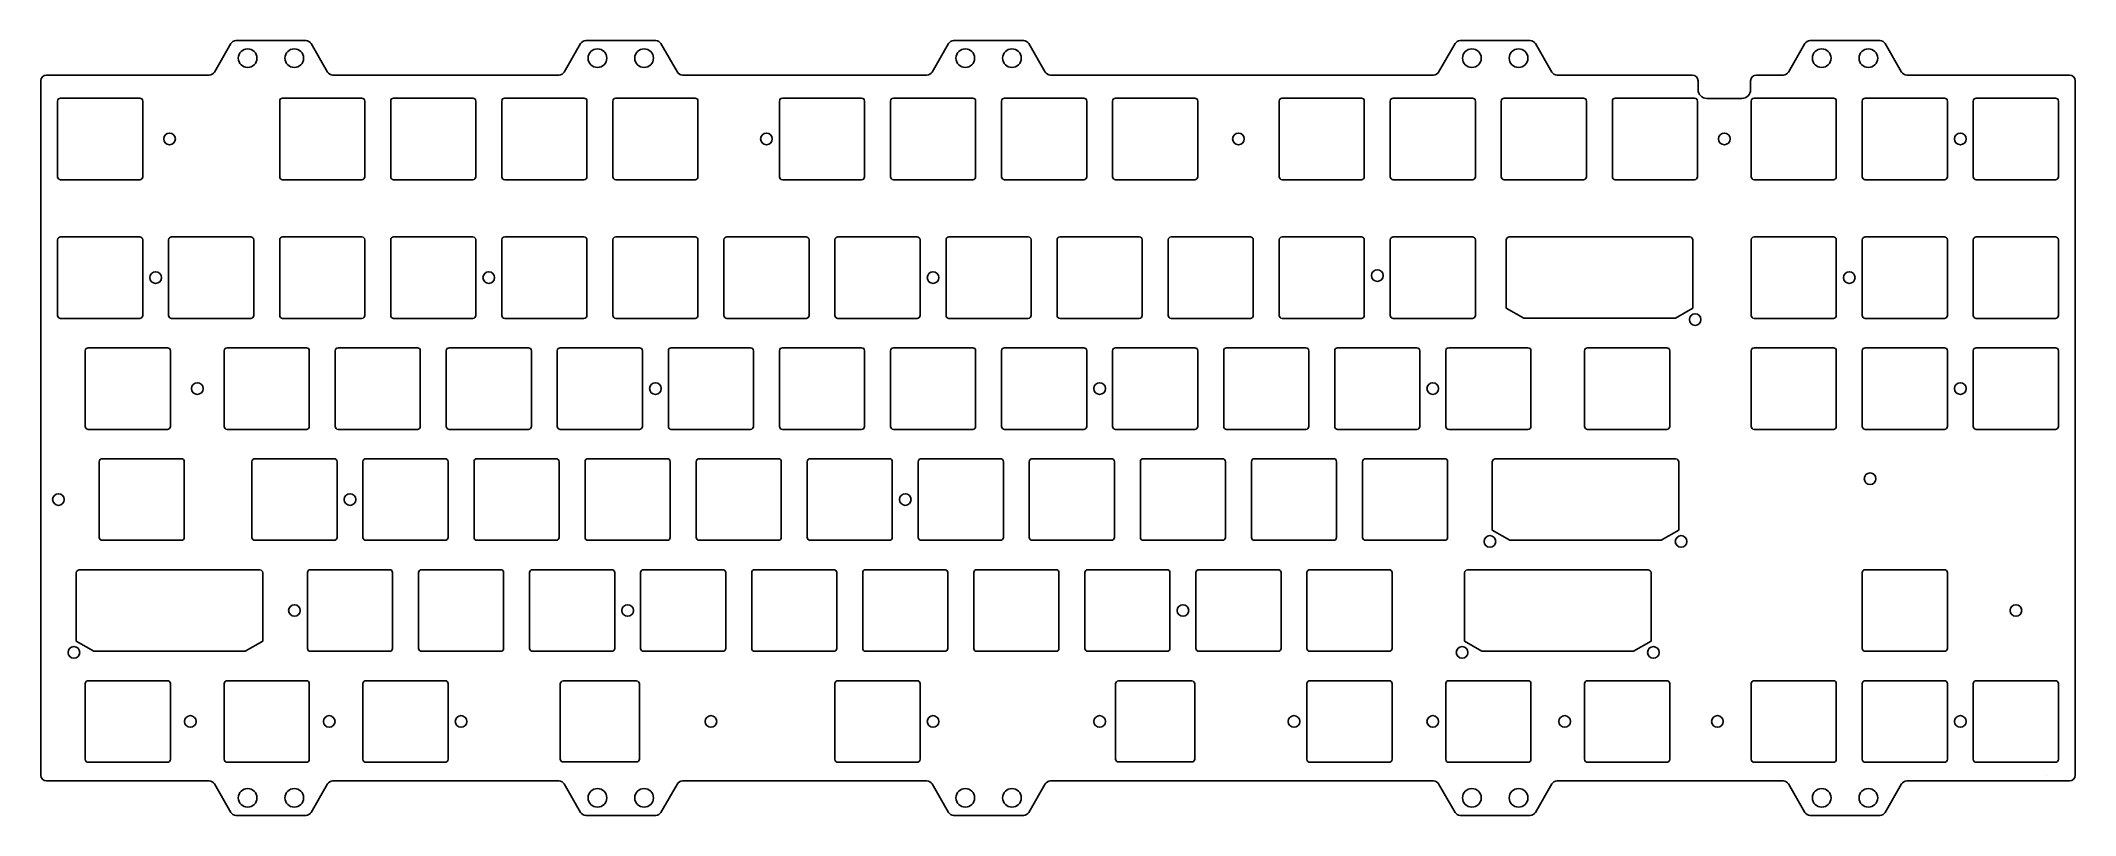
# Model space of a CAD drawing. Header units: millimetres. Extents: x -10 to 339, y -116 to 17.
import ezdxf

# ---------------------------------------------------------------- set-up
doc = ezdxf.new("R2010")
doc.units = ezdxf.units.MM
doc.layers.get('0').update_dxf_attribs({"linetype": 'CONTINUOUS'})
doc.layers.add('BLACK', color=7, linetype='CONTINUOUS')

msp = doc.modelspace()

# ---------------------------------------------------------------- linework, layer by layer
for p, q in [((19.594694, 11.468751), (22.42371, 16.368751)), ((35.322302, 16.868751), (23.289735, 16.868751)), ((39.017343, 11.468751), (36.188327, 16.368751)), ((79.594694, 11.468751), (82.42371, 16.368751)), ((95.322302, 16.868751), (83.289735, 16.868751)), ((99.017343, 11.468751), (96.188327, 16.368751)), ((142.694694, 11.468751), (145.52371, 16.368751)), ((158.422302, 16.868751), (146.389735, 16.868751)), ((162.117343, 11.468751), (159.288327, 16.368751)), ((229.594694, 11.468751), (232.42371, 16.368751)), ((245.322302, 16.868751), (233.289735, 16.868751)), ((249.017343, 11.468751), (246.188327, 16.368751)), ((289.594694, 11.468751), (292.42371, 16.368751)), ((305.322302, 16.868751), (293.289735, 16.868751)), ((309.017343, 11.468751), (306.188327, 16.368751)), ((-9.193749, 10.968751), (18.7289, 10.968751)), ((39.883601, 10.968751), (78.7289, 10.968751)), ((99.883601, 10.968751), (141.82765, 10.968751)), ((162.982351, 10.968751), (228.728668, 10.968751)), ((249.883369, 10.968751), (273.106366, 10.968751)), ((288.728668, 10.968751), (284.106135, 10.968751)), ((337.806251, 10.968751), (309.883369, 10.968751)), ((-10.193749, -109.231249), (-10.193749, 9.968751)), ((274.106135, 8.449994), (274.106135, 9.990289)), ((283.106135, 8.449994), (283.106135, 9.968751)), ((338.806251, -109.231249), (338.806251, 9.968751)), ((275.606251, 6.950001), (281.606251, 6.950001)), ((-9.193749, -110.231249), (18.7289, -110.231249)), ((19.594694, -110.731249), (22.42371, -115.631249)), ((39.017343, -110.731249), (36.188327, -115.631249)), ((39.883601, -110.231249), (78.7289, -110.231249)), ((79.594694, -110.731249), (82.42371, -115.631249)), ((99.017343, -110.731249), (96.188327, -115.631249)), ((99.883601, -110.231249), (141.82765, -110.231249)), ((142.694694, -110.731249), (145.52371, -115.631249)), ((162.117343, -110.731249), (159.288327, -115.631249)), ((162.982351, -110.231249), (228.728668, -110.231249)), ((229.594694, -110.731249), (232.42371, -115.631249)), ((249.017343, -110.731249), (246.188327, -115.631249)), ((249.883369, -110.231249), (288.728668, -110.231249)), ((289.594694, -110.731249), (292.42371, -115.631249)), ((309.017343, -110.731249), (306.188327, -115.631249)), ((309.883369, -110.231249), (337.806251, -110.231249)), ((35.322302, -116.131249), (23.289735, -116.131249)), ((95.322302, -116.131249), (83.289735, -116.131249)), ((158.422302, -116.131249), (146.389735, -116.131249)), ((245.322302, -116.131249), (233.289735, -116.131249)), ((305.322302, -116.131249), (293.289735, -116.131249))]:
    msp.add_line(p, q)
for points in [[(30.8, 6.5), (30.8, -6.5, 0.414212), (31.3, -7), (44.9, -7, 0.414214), (45.4, -6.5), (45.4, 6.5, 0.414214), (44.9, 7), (31.3, 7, 0.414212)], [(49.85, 6.5), (49.85, -6.5, 0.414212), (50.35, -7), (63.95, -7, 0.414214), (64.45, -6.5), (64.45, 6.5, 0.414214), (63.95, 7), (50.35, 7, 0.414212)], [(68.9, 6.5), (68.9, -6.5, 0.414212), (69.4, -7), (83, -7, 0.414214), (83.5, -6.5), (83.5, 6.5, 0.414214), (83, 7), (69.4, 7, 0.414212)], [(87.95, 6.5), (87.95, -6.5, 0.414212), (88.45, -7), (102.05, -7, 0.414214), (102.55, -6.5), (102.55, 6.5, 0.414214), (102.05, 7), (88.45, 7, 0.414212)], [(173.675, 6.5), (173.675, -6.5, 0.414212), (174.175, -7), (187.775, -7, 0.414214), (188.275, -6.5), (188.275, 6.5, 0.414214), (187.775, 7), (174.175, 7, 0.414212)], [(202.25, 6.5), (202.25, -6.5, 0.414212), (202.75, -7), (216.35, -7, 0.414214), (216.85, -6.5), (216.85, 6.5, 0.414214), (216.35, 7), (202.75, 7, 0.414212)], [(221.3, 6.5), (221.3, -6.5, 0.414212), (221.8, -7), (235.4, -7, 0.414214), (235.9, -6.5), (235.9, 6.5, 0.414214), (235.4, 7), (221.8, 7, 0.414212)], [(240.35, 6.5), (240.35, -6.5, 0.414212), (240.85, -7), (254.45, -7, 0.414214), (254.95, -6.5), (254.95, 6.5, 0.414214), (254.45, 7), (240.85, 7, 0.414212)], [(241.2, -17.3375), (241.2, -29.0555), (244.2, -30.7875), (270.2, -30.7875), (273.2, -29.0555), (273.2, -17.3375, 0.414214), (272.7, -16.8375), (241.7, -16.8375, 0.414212)], [(254.6375, -36.3625), (254.6375, -49.3625, 0.414212), (255.1375, -49.8625), (268.7375, -49.8625, 0.414214), (269.2375, -49.3625), (269.2375, -36.3625, 0.414214), (268.7375, -35.8625), (255.1375, -35.8625, 0.414212)], [(238.79375, -55.4375), (238.79375, -67.1555), (241.79375, -68.8875), (267.79375, -68.8875), (270.79375, -67.1555), (270.79375, -55.4375, 0.414214), (270.29375, -54.9375), (239.29375, -54.9375, 0.414212)], [(-4.09375, -74.4875), (-4.09375, -86.2055), (-1.09375, -87.9375), (24.90625, -87.9375), (27.90625, -86.2055), (27.90625, -74.4875, 0.414214), (27.40625, -73.9875), (-3.59375, -73.9875, 0.414212)], [(234.03125, -74.4875), (234.03125, -86.2055), (237.03125, -87.9375), (263.03125, -87.9375), (266.03125, -86.2055), (266.03125, -74.4875, 0.414214), (265.53125, -73.9875), (234.53125, -73.9875, 0.414212)], [(-2.5375, -106.5125, 0.414212), (-2.0375, -107.0125), (11.5625, -107.0125, 0.414214), (12.0625, -106.5125), (12.0625, -93.5125, 0.414214), (11.5625, -93.0125), (-2.0375, -93.0125, 0.414212), (-2.5375, -93.5125)], [(35.375, -93.0125), (21.775, -93.0125, 0.414212), (21.275, -93.5125), (21.275, -106.5125, 0.414212), (21.775, -107.0125), (35.375, -107.0125, 0.414214), (35.875, -106.5125), (35.875, -93.5125, 0.414214)], [(59.6875, -106.5125), (59.6875, -93.5125, 0.414214), (59.1875, -93.0125), (45.5875, -93.0125, 0.414212), (45.0875, -93.5125), (45.0875, -106.5125, 0.414212), (45.5875, -107.0125), (59.1875, -107.0125, 0.414214)], [(78.9184, -106.4625), (78.9184, -93.5625, -0.414212), (79.4184, -93.0625), (92.0184, -93.0625, -0.414212), (92.5184, -93.5625), (92.5184, -106.4625, -0.414212), (92.0184, -106.9625), (79.4184, -106.9625, -0.414212)], [(140.65, -93.5125, 0.414214), (140.15, -93.0125), (126.55, -93.0125, 0.414212), (126.05, -93.5125), (126.05, -106.5125, 0.414212), (126.55, -107.0125), (140.15, -107.0125, 0.414214), (140.65, -106.5125)], [(174.675, -93.0625, 0.414214), (174.175, -93.5625), (174.175, -106.4625, 0.414214), (174.675, -106.9625), (187.275, -106.9625, 0.414214), (187.775, -106.4625), (187.775, -93.5625, 0.414214), (187.275, -93.0625)], [(207.0125, -93.5125), (207.0125, -106.5125, 0.414212), (207.5125, -107.0125), (221.1125, -107.0125, 0.414214), (221.6125, -106.5125), (221.6125, -93.5125, 0.414214), (221.1125, -93.0125), (207.5125, -93.0125, 0.414212)], [(231.325, -107.0125), (244.925, -107.0125, 0.414214), (245.425, -106.5125), (245.425, -93.5125, 0.414214), (244.925, -93.0125), (231.325, -93.0125, 0.414212), (230.825, -93.5125), (230.825, -106.5125, 0.414212)], [(254.6375, -93.5125), (254.6375, -106.5125, 0.414212), (255.1375, -107.0125), (268.7375, -107.0125, 0.414214), (269.2375, -106.5125), (269.2375, -93.5125, 0.414214), (268.7375, -93.0125), (255.1375, -93.0125, 0.414212)]]:
    msp.add_lwpolyline(points, format="xyb", close=True)
for centre, radius in [((25.306019, 13.868751), 1.6), ((33.306019, 13.868751), 1.6), ((85.306019, 13.868751), 1.6), ((93.306019, 13.868751), 1.6), ((148.406019, 13.868751), 1.6), ((156.406019, 13.868751), 1.6), ((235.306019, 13.868751), 1.6), ((243.306019, 13.868751), 1.6), ((295.306019, 13.868751), 1.6), ((303.306019, 13.868751), 1.6), ((273.6, -31.0125), 1), ((238.39375, -69.1125), 1), ((271.19375, -69.1125), 1), ((-4.49375, -88.1625), 1), ((233.63125, -88.1625), 1), ((266.43125, -88.1625), 1), ((15.478125, -100.0125), 1), ((39.290625, -100.0125), 1), ((61.9125, -100.0125), 1), ((104.775, -100.0125), 1), ((142.875, -100.0125), 1), ((171.45, -100.0125), 1), ((204.7875, -100.0125), 1), ((228.6, -100.0125), 1), ((251.221875, -100.0125), 1), ((25.306019, -113.131249), 1.6), ((33.306019, -113.131249), 1.6), ((85.306019, -113.131249), 1.6), ((93.306019, -113.131249), 1.6), ((148.406019, -113.131249), 1.6), ((156.406019, -113.131249), 1.6), ((235.306019, -113.131249), 1.6), ((243.306019, -113.131249), 1.6), ((295.306019, -113.131249), 1.6), ((303.306019, -113.131249), 1.6)]:
    msp.add_circle(centre, radius)
for centre, radius, start, end in [((23.289735, 15.868751), 1, 90, 150), ((35.322302, 15.868751), 1, 30, 90), ((83.289735, 15.868751), 1, 90, 150), ((95.322302, 15.868751), 1, 30, 90), ((146.389735, 15.868751), 1, 90, 150), ((158.422302, 15.868751), 1, 30, 90), ((233.289735, 15.868751), 1, 90, 150), ((245.322302, 15.868751), 1, 30, 90), ((293.289735, 15.868751), 1, 90, 150), ((305.322302, 15.868751), 1, 30, 90), ((-9.193749, 9.968751), 1, 90, 180), ((18.728668, 11.968751), 1, 270, 330), ((39.883369, 11.968751), 1, 210, 270), ((78.728668, 11.968751), 1, 270, 330), ((99.883369, 11.968751), 1, 210, 270), ((141.828668, 11.968751), 1, 270, 330), ((162.983369, 11.968751), 1, 210, 270), ((228.728668, 11.968751), 1, 270, 330), ((249.883369, 11.968751), 1, 210, 270), ((273.106366, 9.968751), 1, 0, 90), ((284.106135, 9.968751), 1, 90, 180), ((288.728668, 11.968751), 1, 270, 330), ((309.883369, 11.968751), 1, 210, 270), ((337.806251, 9.968751), 1, 0, 90), ((275.606251, 8.450001), 1.5, 180, 270), ((281.606251, 8.450001), 1.5, 270, 0), ((-9.193749, -109.231249), 1, 180, 270), ((18.728668, -111.231249), 1, 30, 90), ((39.883369, -111.231249), 1, 90, 150), ((78.728668, -111.231249), 1, 30, 90), ((99.883369, -111.231249), 1, 90, 150), ((141.828668, -111.231249), 1, 30, 90), ((162.983369, -111.231249), 1, 90, 150), ((228.728668, -111.231249), 1, 30, 90), ((249.883369, -111.231249), 1, 90, 150), ((288.728668, -111.231249), 1, 30, 90), ((309.883369, -111.231249), 1, 90, 150), ((337.806251, -109.231249), 1, 270, 0), ((23.289735, -115.131249), 1, 210, 270), ((35.322302, -115.131249), 1, 270, 330), ((83.289735, -115.131249), 1, 210, 270), ((95.322302, -115.131249), 1, 270, 330), ((146.389735, -115.131249), 1, 210, 270), ((158.422302, -115.131249), 1, 270, 330), ((233.289735, -115.131249), 1, 210, 270), ((245.322302, -115.131249), 1, 270, 330), ((293.289735, -115.131249), 1, 210, 270), ((305.322302, -115.131249), 1, 270, 330)]:
    msp.add_arc(centre, radius, start, end)
at = {"layer": 'BLACK', "linetype": 'Continuous'}
for p, q in [((6.8, 7), (-6.799999, 7)), ((130.625, 7), (117.025, 7)), ((149.675, 7), (136.075, 7)), ((168.725, 7), (155.125, 7)), ((273.5, 7), (259.9, 7)), ((297.3125, 7), (283.7125, 7)), ((316.3625, 7), (302.7625, 7)), ((335.4125, 7), (321.8125, 7)), ((-7.3, 6.499999), (-7.3, -6.499999)), ((7.3, -6.5), (7.3, 6.5)), ((116.525, 6.5), (116.525, -6.5)), ((131.125, -6.5), (131.125, 6.5)), ((135.575, 6.5), (135.575, -6.5)), ((150.175, -6.5), (150.175, 6.5)), ((154.625, 6.5), (154.625, -6.5)), ((169.225, -6.5), (169.225, 6.5)), ((259.4, 6.5), (259.4, -6.5)), ((274, -6.5), (274, 6.5)), ((283.2125, 6.5), (283.2125, -6.5)), ((297.8125, -6.5), (297.8125, 6.5)), ((302.2625, 6.5), (302.2625, -6.5)), ((316.8625, -6.5), (316.8625, 6.5)), ((321.3125, 6.5), (321.3125, -6.5)), ((335.9125, -6.5), (335.9125, 6.5)), ((-6.799999, -7), (6.8, -7)), ((117.025, -7), (130.625, -7)), ((136.075, -7), (149.675, -7)), ((155.125, -7), (168.725, -7)), ((259.9, -7), (273.5, -7)), ((283.7125, -7), (297.3125, -7)), ((302.7625, -7), (316.3625, -7)), ((321.8125, -7), (335.4125, -7)), ((-7.3, -17.312501), (-7.3, -30.312499)), ((6.8, -16.8125), (-6.799999, -16.8125)), ((7.3, -30.3125), (7.3, -17.3125)), ((11.75, -17.3125), (11.75, -30.3125)), ((25.85, -16.8125), (12.25, -16.8125)), ((26.35, -30.3125), (26.35, -17.3125)), ((30.8, -17.3125), (30.8, -30.3125)), ((44.9, -16.8125), (31.3, -16.8125)), ((45.4, -30.3125), (45.4, -17.3125)), ((49.85, -17.3125), (49.85, -30.3125)), ((63.95, -16.8125), (50.35, -16.8125)), ((64.45, -30.3125), (64.45, -17.3125)), ((68.9, -17.3125), (68.9, -30.3125)), ((83, -16.8125), (69.4, -16.8125)), ((83.5, -30.3125), (83.5, -17.3125)), ((87.95, -17.3125), (87.95, -30.3125)), ((102.05, -16.8125), (88.45, -16.8125)), ((102.55, -30.3125), (102.55, -17.3125)), ((107, -17.3125), (107, -30.3125)), ((121.1, -16.8125), (107.5, -16.8125)), ((121.6, -30.3125), (121.6, -17.3125)), ((126.05, -17.3125), (126.05, -30.3125)), ((140.15, -16.8125), (126.55, -16.8125)), ((140.65, -30.3125), (140.65, -17.3125)), ((145.1, -17.3125), (145.1, -30.3125)), ((159.2, -16.8125), (145.6, -16.8125)), ((159.7, -30.3125), (159.7, -17.3125)), ((164.15, -17.3125), (164.15, -30.3125)), ((178.25, -16.8125), (164.65, -16.8125)), ((178.75, -30.3125), (178.75, -17.3125)), ((183.2, -17.3125), (183.2, -30.3125)), ((197.3, -16.8125), (183.7, -16.8125)), ((197.8, -30.3125), (197.8, -17.3125)), ((202.25, -17.3125), (202.25, -30.3125)), ((216.35, -16.8125), (202.75, -16.8125)), ((216.85, -30.3125), (216.85, -17.3125)), ((221.3, -17.3125), (221.3, -30.3125)), ((235.4, -16.8125), (221.8, -16.8125)), ((235.9, -30.3125), (235.9, -17.3125)), ((283.2125, -17.3125), (283.2125, -30.3125)), ((297.3125, -16.8125), (283.7125, -16.8125)), ((297.8125, -30.3125), (297.8125, -17.3125)), ((302.2625, -17.3125), (302.2625, -30.3125)), ((316.3625, -16.8125), (302.7625, -16.8125)), ((316.8625, -30.3125), (316.8625, -17.3125)), ((321.3125, -17.3125), (321.3125, -30.3125)), ((335.4125, -16.8125), (321.8125, -16.8125)), ((335.9125, -30.3125), (335.9125, -17.3125)), ((-6.799999, -30.8125), (6.8, -30.8125)), ((12.25, -30.8125), (25.85, -30.8125)), ((31.3, -30.8125), (44.9, -30.8125)), ((50.35, -30.8125), (63.95, -30.8125)), ((69.4, -30.8125), (83, -30.8125)), ((88.45, -30.8125), (102.05, -30.8125)), ((107.5, -30.8125), (121.1, -30.8125)), ((126.55, -30.8125), (140.15, -30.8125)), ((145.6, -30.8125), (159.2, -30.8125)), ((164.65, -30.8125), (178.25, -30.8125)), ((183.7, -30.8125), (197.3, -30.8125)), ((202.75, -30.8125), (216.35, -30.8125)), ((221.8, -30.8125), (235.4, -30.8125)), ((283.7125, -30.8125), (297.3125, -30.8125)), ((302.7625, -30.8125), (316.3625, -30.8125)), ((321.8125, -30.8125), (335.4125, -30.8125)), ((-2.5375, -36.362501), (-2.5375, -49.362499)), ((11.5625, -35.8625), (-2.037499, -35.8625)), ((12.0625, -49.3625), (12.0625, -36.3625)), ((12.0625, -49.3625), (12.0625, -36.3625)), ((12.0625, -49.3625), (12.0625, -36.3625)), ((21.275, -36.3625), (21.275, -49.3625)), ((35.375, -35.8625), (21.775, -35.8625)), ((35.875, -49.3625), (35.875, -36.3625)), ((40.325, -36.3625), (40.325, -49.3625)), ((54.425, -35.8625), (40.825, -35.8625)), ((54.925, -49.3625), (54.925, -36.3625)), ((59.375, -36.3625), (59.375, -49.3625)), ((73.475, -35.8625), (59.875, -35.8625)), ((73.975, -49.3625), (73.975, -36.3625)), ((78.425, -36.3625), (78.425, -49.3625)), ((92.525, -35.8625), (78.925, -35.8625)), ((93.025, -49.3625), (93.025, -36.3625)), ((97.475, -36.3625), (97.475, -49.3625)), ((111.575, -35.8625), (97.975, -35.8625)), ((112.075, -49.3625), (112.075, -36.3625)), ((116.525, -36.3625), (116.525, -49.3625)), ((130.625, -35.8625), (117.025, -35.8625)), ((131.125, -49.3625), (131.125, -36.3625)), ((135.575, -36.3625), (135.575, -49.3625)), ((149.675, -35.8625), (136.075, -35.8625)), ((150.175, -49.3625), (150.175, -36.3625)), ((154.625, -36.3625), (154.625, -49.3625)), ((168.725, -35.8625), (155.125, -35.8625)), ((169.225, -49.3625), (169.225, -36.3625)), ((173.675, -36.3625), (173.675, -49.3625)), ((187.775, -35.8625), (174.175, -35.8625)), ((188.275, -49.3625), (188.275, -36.3625)), ((192.725, -36.3625), (192.725, -49.3625)), ((206.825, -35.8625), (193.225, -35.8625)), ((207.325, -49.3625), (207.325, -36.3625)), ((211.775, -36.3625), (211.775, -49.3625)), ((225.875, -35.8625), (212.275, -35.8625)), ((226.375, -49.3625), (226.375, -36.3625)), ((230.825, -36.3625), (230.825, -49.3625)), ((244.925, -35.8625), (231.325, -35.8625)), ((245.425, -49.3625), (245.425, -36.3625)), ((283.2125, -36.3625), (283.2125, -49.3625)), ((297.3125, -35.8625), (283.7125, -35.8625)), ((297.8125, -49.3625), (297.8125, -36.3625)), ((302.2625, -36.3625), (302.2625, -49.3625)), ((316.3625, -35.8625), (302.7625, -35.8625)), ((316.8625, -49.3625), (316.8625, -36.3625)), ((321.3125, -36.3625), (321.3125, -49.3625)), ((335.4125, -35.8625), (321.8125, -35.8625)), ((335.9125, -49.3625), (335.9125, -36.3625)), ((-2.037499, -49.8625), (11.5625, -49.8625)), ((21.775, -49.8625), (35.375, -49.8625)), ((40.825, -49.8625), (54.425, -49.8625)), ((59.875, -49.8625), (73.475, -49.8625)), ((78.925, -49.8625), (92.525, -49.8625)), ((97.975, -49.8625), (111.575, -49.8625)), ((117.025, -49.8625), (130.625, -49.8625)), ((136.075, -49.8625), (149.675, -49.8625)), ((155.125, -49.8625), (168.725, -49.8625)), ((174.175, -49.8625), (187.775, -49.8625)), ((193.225, -49.8625), (206.825, -49.8625)), ((212.275, -49.8625), (225.875, -49.8625)), ((231.325, -49.8625), (244.925, -49.8625)), ((283.7125, -49.8625), (297.3125, -49.8625)), ((302.7625, -49.8625), (316.3625, -49.8625)), ((321.8125, -49.8625), (335.4125, -49.8625)), ((-0.15625, -55.4125), (-0.15625, -68.412499)), ((13.94375, -54.912499), (0.34375, -54.912499)), ((14.44375, -68.412499), (14.44375, -55.412499)), ((26.0375, -55.4125), (26.0375, -68.4125)), ((40.1375, -54.9125), (26.5375, -54.9125)), ((40.6375, -68.4125), (40.6375, -55.4125)), ((45.0875, -55.4125), (45.0875, -68.4125)), ((59.1875, -54.9125), (45.5875, -54.9125)), ((59.6875, -68.4125), (59.6875, -55.4125)), ((64.1375, -55.4125), (64.1375, -68.4125)), ((78.2375, -54.9125), (64.6375, -54.9125)), ((78.7375, -68.4125), (78.7375, -55.4125)), ((83.1875, -55.4125), (83.1875, -68.4125)), ((97.2875, -54.9125), (83.6875, -54.9125)), ((97.7875, -68.4125), (97.7875, -55.4125)), ((102.2375, -55.4125), (102.2375, -68.4125)), ((116.3375, -54.9125), (102.7375, -54.9125)), ((116.8375, -68.4125), (116.8375, -55.4125)), ((121.2875, -55.4125), (121.2875, -68.4125)), ((135.3875, -54.9125), (121.7875, -54.9125)), ((135.8875, -68.4125), (135.8875, -55.4125)), ((140.3375, -55.4125), (140.3375, -68.4125)), ((154.4375, -54.9125), (140.8375, -54.9125)), ((154.9375, -68.4125), (154.9375, -55.4125)), ((159.3875, -55.4125), (159.3875, -68.4125)), ((173.4875, -54.9125), (159.8875, -54.9125)), ((173.9875, -68.4125), (173.9875, -55.4125)), ((178.4375, -55.4125), (178.4375, -68.4125)), ((192.5375, -54.9125), (178.9375, -54.9125)), ((193.0375, -68.4125), (193.0375, -55.4125)), ((197.4875, -55.4125), (197.4875, -68.4125)), ((211.5875, -54.9125), (197.9875, -54.9125)), ((212.0875, -68.4125), (212.0875, -55.4125)), ((216.5375, -55.4125), (216.5375, -68.4125)), ((230.6375, -54.9125), (217.0375, -54.9125)), ((231.1375, -68.4125), (231.1375, -55.4125)), ((0.343751, -68.912499), (13.94375, -68.912499)), ((26.5375, -68.9125), (40.1375, -68.9125)), ((45.5875, -68.9125), (59.1875, -68.9125)), ((64.6375, -68.9125), (78.2375, -68.9125)), ((83.6875, -68.9125), (97.2875, -68.9125)), ((102.7375, -68.9125), (116.3375, -68.9125)), ((121.7875, -68.9125), (135.3875, -68.9125)), ((140.8375, -68.9125), (154.4375, -68.9125)), ((159.8875, -68.9125), (173.4875, -68.9125)), ((178.9375, -68.9125), (192.5375, -68.9125)), ((197.9875, -68.9125), (211.5875, -68.9125)), ((217.0375, -68.9125), (230.6375, -68.9125)), ((35.5625, -74.4625), (35.5625, -87.4625)), ((49.6625, -73.9625), (36.0625, -73.9625)), ((50.1625, -87.4625), (50.1625, -74.4625)), ((54.6125, -74.4625), (54.6125, -87.4625)), ((68.7125, -73.9625), (55.1125, -73.9625)), ((69.2125, -87.4625), (69.2125, -74.4625)), ((73.6625, -74.4625), (73.6625, -87.4625)), ((87.7625, -73.9625), (74.1625, -73.9625)), ((88.2625, -87.4625), (88.2625, -74.4625)), ((92.7125, -74.4625), (92.7125, -87.4625)), ((106.8125, -73.9625), (93.2125, -73.9625)), ((107.3125, -87.4625), (107.3125, -74.4625)), ((111.7625, -74.4625), (111.7625, -87.4625)), ((125.8625, -73.9625), (112.2625, -73.9625)), ((126.3625, -87.4625), (126.3625, -74.4625)), ((130.8125, -74.4625), (130.8125, -87.4625)), ((144.9125, -73.9625), (131.3125, -73.9625)), ((145.4125, -87.4625), (145.4125, -74.4625)), ((149.8625, -74.4625), (149.8625, -87.4625)), ((163.9625, -73.9625), (150.3625, -73.9625)), ((164.4625, -87.4625), (164.4625, -74.4625)), ((168.9125, -74.4625), (168.9125, -87.4625)), ((183.0125, -73.9625), (169.4125, -73.9625)), ((183.5125, -87.4625), (183.5125, -74.4625)), ((187.9625, -74.4625), (187.9625, -87.4625)), ((202.0625, -73.9625), (188.4625, -73.9625)), ((202.5625, -87.4625), (202.5625, -74.4625)), ((207.0125, -74.4625), (207.0125, -87.4625)), ((221.1125, -73.9625), (207.5125, -73.9625)), ((221.6125, -87.4625), (221.6125, -74.4625)), ((302.2625, -74.4625), (302.2625, -87.4625)), ((316.3625, -73.9625), (302.7625, -73.9625)), ((316.8625, -87.4625), (316.8625, -74.4625)), ((36.0625, -87.9625), (49.6625, -87.9625)), ((55.1125, -87.9625), (68.7125, -87.9625)), ((74.1625, -87.9625), (87.7625, -87.9625)), ((93.2125, -87.9625), (106.8125, -87.9625)), ((112.2625, -87.9625), (125.8625, -87.9625)), ((131.3125, -87.9625), (144.9125, -87.9625)), ((150.3625, -87.9625), (163.9625, -87.9625)), ((169.4125, -87.9625), (183.0125, -87.9625)), ((188.4625, -87.9625), (202.0625, -87.9625)), ((207.5125, -87.9625), (221.1125, -87.9625)), ((302.7625, -87.9625), (316.3625, -87.9625)), ((283.2125, -93.5125), (283.2125, -106.5125)), ((297.3125, -93.0125), (283.7125, -93.0125)), ((297.8125, -106.5125), (297.8125, -93.5125)), ((302.2625, -93.5125), (302.2625, -106.5125)), ((316.3625, -93.0125), (302.7625, -93.0125)), ((316.8625, -106.5125), (316.8625, -93.5125)), ((321.3125, -93.5125), (321.3125, -106.5125)), ((335.4125, -93.0125), (321.8125, -93.0125)), ((335.9125, -106.5125), (335.9125, -93.5125)), ((283.7125, -107.0125), (297.3125, -107.0125)), ((302.7625, -107.0125), (316.3625, -107.0125)), ((321.8125, -107.0125), (335.4125, -107.0125)), ((333.8638, -109.311514), (333.8638, -109.31154))]:
    msp.add_line(p, q, dxfattribs=at)
at = {"layer": 'BLACK'}
for centre in [(11.90625, 0), (114.3, 0), (195.2625, 0), (278.60625, 0), (319.0875, 0), (9.525, -23.8125), (66.675, -23.8125), (142.875, -23.8125), (219.0842, -23.4625), (300.0375, -23.8125), (16.66875, -42.8625), (95.25, -42.8625), (171.45, -42.8625), (228.6, -42.8625), (319.0875, -42.8625), (303.609375, -58.340625), (-7.14375, -61.9125), (42.8625, -61.9125), (138.1125, -61.9125), (33.3375, -80.9625), (90.4875, -80.9625), (185.7375, -80.9625), (328.6125, -80.9625), (277.415625, -100.0125), (319.0875, -100.0125)]:
    msp.add_circle(centre, 1, dxfattribs=at)
for centre, radius, start, end in [((-6.799999, 6.499999), 0.500001, 90, 180), ((6.8, 6.5), 0.5, 0, 90), ((117.025, 6.5), 0.5, 90, 180), ((130.625, 6.5), 0.5, 0, 90), ((136.075, 6.5), 0.5, 90, 180), ((149.675, 6.5), 0.5, 0, 90), ((155.125, 6.5), 0.5, 90, 180), ((168.725, 6.5), 0.5, 0, 90), ((259.9, 6.5), 0.5, 90, 180), ((273.5, 6.5), 0.5, 0, 90), ((283.7125, 6.5), 0.5, 90, 180), ((297.3125, 6.5), 0.5, 0, 90), ((302.7625, 6.5), 0.5, 90, 180), ((316.3625, 6.5), 0.5, 0, 90), ((321.8125, 6.5), 0.5, 90, 180), ((335.4125, 6.5), 0.5, 0, 90), ((-6.799999, -6.499999), 0.500001, 180, 270), ((6.8, -6.5), 0.5, 270, 0), ((117.025, -6.5), 0.5, 180, 270), ((130.625, -6.5), 0.5, 270, 0), ((136.075, -6.5), 0.5, 180, 270), ((149.675, -6.5), 0.5, 270, 0), ((155.125, -6.5), 0.5, 180, 270), ((168.725, -6.5), 0.5, 270, 0), ((259.9, -6.5), 0.5, 180, 270), ((273.5, -6.5), 0.5, 270, 0), ((283.7125, -6.5), 0.5, 180, 270), ((297.3125, -6.5), 0.5, 270, 0), ((302.7625, -6.5), 0.5, 180, 270), ((316.3625, -6.5), 0.5, 270, 0), ((321.8125, -6.5), 0.5, 180, 270), ((335.4125, -6.5), 0.5, 270, 0), ((-6.799999, -17.312501), 0.500001, 90, 180), ((6.8, -17.3125), 0.5, 0, 90), ((12.25, -17.3125), 0.5, 90, 180), ((25.85, -17.3125), 0.5, 0, 90), ((31.3, -17.3125), 0.5, 90, 180), ((44.9, -17.3125), 0.5, 0, 90), ((50.35, -17.3125), 0.5, 90, 180), ((63.95, -17.3125), 0.5, 0, 90), ((69.4, -17.3125), 0.5, 90, 180), ((83, -17.3125), 0.5, 0, 90), ((88.45, -17.3125), 0.5, 90, 180), ((102.05, -17.3125), 0.5, 0, 90), ((107.5, -17.3125), 0.5, 90, 180), ((121.1, -17.3125), 0.5, 0, 90), ((126.55, -17.3125), 0.5, 90, 180), ((140.15, -17.3125), 0.5, 0, 90), ((145.6, -17.3125), 0.5, 90, 180), ((159.2, -17.3125), 0.5, 0, 90), ((164.65, -17.3125), 0.5, 90, 180), ((178.25, -17.3125), 0.5, 0, 90), ((183.7, -17.3125), 0.5, 90, 180), ((197.3, -17.3125), 0.5, 0, 90), ((202.75, -17.3125), 0.5, 90, 180), ((216.35, -17.3125), 0.5, 0, 90), ((221.8, -17.3125), 0.5, 90, 180), ((235.4, -17.3125), 0.5, 0, 90), ((283.7125, -17.3125), 0.5, 90, 180), ((297.3125, -17.3125), 0.5, 0, 90), ((302.7625, -17.3125), 0.5, 90, 180), ((316.3625, -17.3125), 0.5, 0, 90), ((321.8125, -17.3125), 0.5, 90, 180), ((335.4125, -17.3125), 0.5, 0, 90), ((-6.799999, -30.312499), 0.500001, 180, 270), ((6.8, -30.3125), 0.5, 270, 0), ((12.25, -30.3125), 0.5, 180, 270), ((25.85, -30.3125), 0.5, 270, 0), ((31.3, -30.3125), 0.5, 180, 270), ((44.9, -30.3125), 0.5, 270, 0), ((50.35, -30.3125), 0.5, 180, 270), ((63.95, -30.3125), 0.5, 270, 0), ((69.4, -30.3125), 0.5, 180, 270), ((83, -30.3125), 0.5, 270, 0), ((88.45, -30.3125), 0.5, 180, 270), ((102.05, -30.3125), 0.5, 270, 0), ((107.5, -30.3125), 0.5, 180, 270), ((121.1, -30.3125), 0.5, 270, 0), ((126.55, -30.3125), 0.5, 180, 270), ((140.15, -30.3125), 0.5, 270, 0), ((145.6, -30.3125), 0.5, 180, 270), ((159.2, -30.3125), 0.5, 270, 0), ((164.65, -30.3125), 0.5, 180, 270), ((178.25, -30.3125), 0.5, 270, 0), ((183.7, -30.3125), 0.5, 180, 270), ((197.3, -30.3125), 0.5, 270, 0), ((202.75, -30.3125), 0.5, 180, 270), ((216.35, -30.3125), 0.5, 270, 0), ((221.8, -30.3125), 0.5, 180, 270), ((235.4, -30.3125), 0.5, 270, 0), ((283.7125, -30.3125), 0.5, 180, 270), ((297.3125, -30.3125), 0.5, 270, 0), ((302.7625, -30.3125), 0.5, 180, 270), ((316.3625, -30.3125), 0.5, 270, 0), ((321.8125, -30.3125), 0.5, 180, 270), ((335.4125, -30.3125), 0.5, 270, 0), ((-2.037499, -36.362501), 0.500001, 90, 180), ((11.5625, -36.3625), 0.5, 0, 90), ((21.775, -36.3625), 0.5, 90, 180), ((35.375, -36.3625), 0.5, 0, 90), ((40.825, -36.3625), 0.5, 90, 180), ((54.425, -36.3625), 0.5, 0, 90), ((59.875, -36.3625), 0.5, 90, 180), ((73.475, -36.3625), 0.5, 0, 90), ((78.925, -36.3625), 0.5, 90, 180), ((92.525, -36.3625), 0.5, 0, 90), ((97.975, -36.3625), 0.5, 90, 180), ((111.575, -36.3625), 0.5, 0, 90), ((117.025, -36.3625), 0.5, 90, 180), ((130.625, -36.3625), 0.5, 0, 90), ((136.075, -36.3625), 0.5, 90, 180), ((149.675, -36.3625), 0.5, 0, 90), ((155.125, -36.3625), 0.5, 90, 180), ((168.725, -36.3625), 0.5, 0, 90), ((174.175, -36.3625), 0.5, 90, 180), ((187.775, -36.3625), 0.5, 0, 90), ((193.225, -36.3625), 0.5, 90, 180), ((206.825, -36.3625), 0.5, 0, 90), ((212.275, -36.3625), 0.5, 90, 180), ((225.875, -36.3625), 0.5, 0, 90), ((231.325, -36.3625), 0.5, 90, 180), ((244.925, -36.3625), 0.5, 0, 90), ((283.7125, -36.3625), 0.5, 90, 180), ((297.3125, -36.3625), 0.5, 0, 90), ((302.7625, -36.3625), 0.5, 90, 180), ((316.3625, -36.3625), 0.5, 0, 90), ((321.8125, -36.3625), 0.5, 90, 180), ((335.4125, -36.3625), 0.5, 0, 90), ((-2.037499, -49.362499), 0.500001, 180, 270), ((11.5625, -49.3625), 0.5, 270, 0), ((21.775, -49.3625), 0.5, 180, 270), ((35.375, -49.3625), 0.5, 270, 0), ((40.825, -49.3625), 0.5, 180, 270), ((54.425, -49.3625), 0.5, 270, 0), ((59.875, -49.3625), 0.5, 180, 270), ((73.475, -49.3625), 0.5, 270, 0), ((78.925, -49.3625), 0.5, 180, 270), ((92.525, -49.3625), 0.5, 270, 0), ((97.975, -49.3625), 0.5, 180, 270), ((111.575, -49.3625), 0.5, 270, 0), ((117.025, -49.3625), 0.5, 180, 270), ((130.625, -49.3625), 0.5, 270, 0), ((136.075, -49.3625), 0.5, 180, 270), ((149.675, -49.3625), 0.5, 270, 0), ((155.125, -49.3625), 0.5, 180, 270), ((168.725, -49.3625), 0.5, 270, 0), ((174.175, -49.3625), 0.5, 180, 270), ((187.775, -49.3625), 0.5, 270, 0), ((193.225, -49.3625), 0.5, 180, 270), ((206.825, -49.3625), 0.5, 270, 0), ((212.275, -49.3625), 0.5, 180, 270), ((225.875, -49.3625), 0.5, 270, 0), ((231.325, -49.3625), 0.5, 180, 270), ((244.925, -49.3625), 0.5, 270, 0), ((283.7125, -49.3625), 0.5, 180, 270), ((297.3125, -49.3625), 0.5, 270, 0), ((302.7625, -49.3625), 0.5, 180, 270), ((316.3625, -49.3625), 0.5, 270, 0), ((321.8125, -49.3625), 0.5, 180, 270), ((335.4125, -49.3625), 0.5, 270, 0), ((0.343751, -55.4125), 0.500001, 90.000115, 180), ((13.94375, -55.4125), 0.500001, 0.000115, 90), ((26.5375, -55.4125), 0.5, 90, 180), ((40.1375, -55.4125), 0.5, 0, 90), ((45.5875, -55.4125), 0.5, 90, 180), ((59.1875, -55.4125), 0.5, 0, 90), ((64.6375, -55.4125), 0.5, 90, 180), ((78.2375, -55.4125), 0.5, 0, 90), ((83.6875, -55.4125), 0.5, 90, 180), ((97.2875, -55.4125), 0.5, 0, 90), ((102.7375, -55.4125), 0.5, 90, 180), ((116.3375, -55.4125), 0.5, 0, 90), ((121.7875, -55.4125), 0.5, 90, 180), ((135.3875, -55.4125), 0.5, 0, 90), ((140.8375, -55.4125), 0.5, 90, 180), ((154.4375, -55.4125), 0.5, 0, 90), ((159.8875, -55.4125), 0.5, 90, 180), ((173.4875, -55.4125), 0.5, 0, 90), ((178.9375, -55.4125), 0.5, 90, 180), ((192.5375, -55.4125), 0.5, 0, 90), ((197.9875, -55.4125), 0.5, 90, 180), ((211.5875, -55.4125), 0.5, 0, 90), ((217.0375, -55.4125), 0.5, 90, 180), ((230.6375, -55.4125), 0.5, 0, 90), ((0.343751, -68.412498), 0.500001, 180.000115, 270), ((13.94375, -68.4125), 0.5, 270, 0.000115), ((26.5375, -68.4125), 0.5, 180, 270), ((40.1375, -68.4125), 0.5, 270, 0), ((45.5875, -68.4125), 0.5, 180, 270), ((59.1875, -68.4125), 0.5, 270, 0), ((64.6375, -68.4125), 0.5, 180, 270), ((78.2375, -68.4125), 0.5, 270, 0), ((83.6875, -68.4125), 0.5, 180, 270), ((97.2875, -68.4125), 0.5, 270, 0), ((102.7375, -68.4125), 0.5, 180, 270), ((116.3375, -68.4125), 0.5, 270, 0), ((121.7875, -68.4125), 0.5, 180, 270), ((135.3875, -68.4125), 0.5, 270, 0), ((140.8375, -68.4125), 0.5, 180, 270), ((154.4375, -68.4125), 0.5, 270, 0), ((159.8875, -68.4125), 0.5, 180, 270), ((173.4875, -68.4125), 0.5, 270, 0), ((178.9375, -68.4125), 0.5, 180, 270), ((192.5375, -68.4125), 0.5, 270, 0), ((197.9875, -68.4125), 0.5, 180, 270), ((211.5875, -68.4125), 0.5, 270, 0), ((217.0375, -68.4125), 0.5, 180, 270), ((230.6375, -68.4125), 0.5, 270, 0), ((36.0625, -74.4625), 0.5, 90, 180), ((49.6625, -74.4625), 0.5, 0, 90), ((55.1125, -74.4625), 0.5, 90, 180), ((68.7125, -74.4625), 0.5, 0, 90), ((74.1625, -74.4625), 0.5, 90, 180), ((87.7625, -74.4625), 0.5, 0, 90), ((93.2125, -74.4625), 0.5, 90, 180), ((106.8125, -74.4625), 0.5, 0, 90), ((112.2625, -74.4625), 0.5, 90, 180), ((125.8625, -74.4625), 0.5, 0, 90), ((131.3125, -74.4625), 0.5, 90, 180), ((144.9125, -74.4625), 0.5, 0, 90), ((150.3625, -74.4625), 0.5, 90, 180), ((163.9625, -74.4625), 0.5, 0, 90), ((169.4125, -74.4625), 0.5, 90, 180), ((183.0125, -74.4625), 0.5, 0, 90), ((188.4625, -74.4625), 0.5, 90, 180), ((202.0625, -74.4625), 0.5, 0, 90), ((207.5125, -74.4625), 0.5, 90, 180), ((221.1125, -74.4625), 0.5, 0, 90), ((302.7625, -74.4625), 0.5, 90, 180), ((316.3625, -74.4625), 0.5, 0, 90), ((36.0625, -87.4625), 0.5, 180, 270), ((49.6625, -87.4625), 0.5, 270, 0), ((55.1125, -87.4625), 0.5, 180, 270), ((68.7125, -87.4625), 0.5, 270, 0), ((74.1625, -87.4625), 0.5, 180, 270), ((87.7625, -87.4625), 0.5, 270, 0), ((93.2125, -87.4625), 0.5, 180, 270), ((106.8125, -87.4625), 0.5, 270, 0), ((112.2625, -87.4625), 0.5, 180, 270), ((125.8625, -87.4625), 0.5, 270, 0), ((131.3125, -87.4625), 0.5, 180, 270), ((144.9125, -87.4625), 0.5, 270, 0), ((150.3625, -87.4625), 0.5, 180, 270), ((163.9625, -87.4625), 0.5, 270, 0), ((169.4125, -87.4625), 0.5, 180, 270), ((183.0125, -87.4625), 0.5, 270, 0), ((188.4625, -87.4625), 0.5, 180, 270), ((202.0625, -87.4625), 0.5, 270, 0), ((207.5125, -87.4625), 0.5, 180, 270), ((221.1125, -87.4625), 0.5, 270, 0), ((302.7625, -87.4625), 0.5, 180, 270), ((316.3625, -87.4625), 0.5, 270, 0), ((283.7125, -93.5125), 0.5, 90, 180), ((297.3125, -93.5125), 0.5, 0, 90), ((302.7625, -93.5125), 0.5, 90, 180), ((316.3625, -93.5125), 0.5, 0, 90), ((321.8125, -93.5125), 0.5, 90, 180), ((335.4125, -93.5125), 0.5, 0, 90), ((283.7125, -106.5125), 0.5, 180, 270), ((297.3125, -106.5125), 0.5, 270, 0), ((302.7625, -106.5125), 0.5, 180, 270), ((316.3625, -106.5125), 0.5, 270, 0), ((321.8125, -106.5125), 0.5, 180, 270), ((335.4125, -106.5125), 0.5, 270, 0)]:
    msp.add_arc(centre, radius, start, end, dxfattribs=at)

doc.saveas('drawing.dxf')
